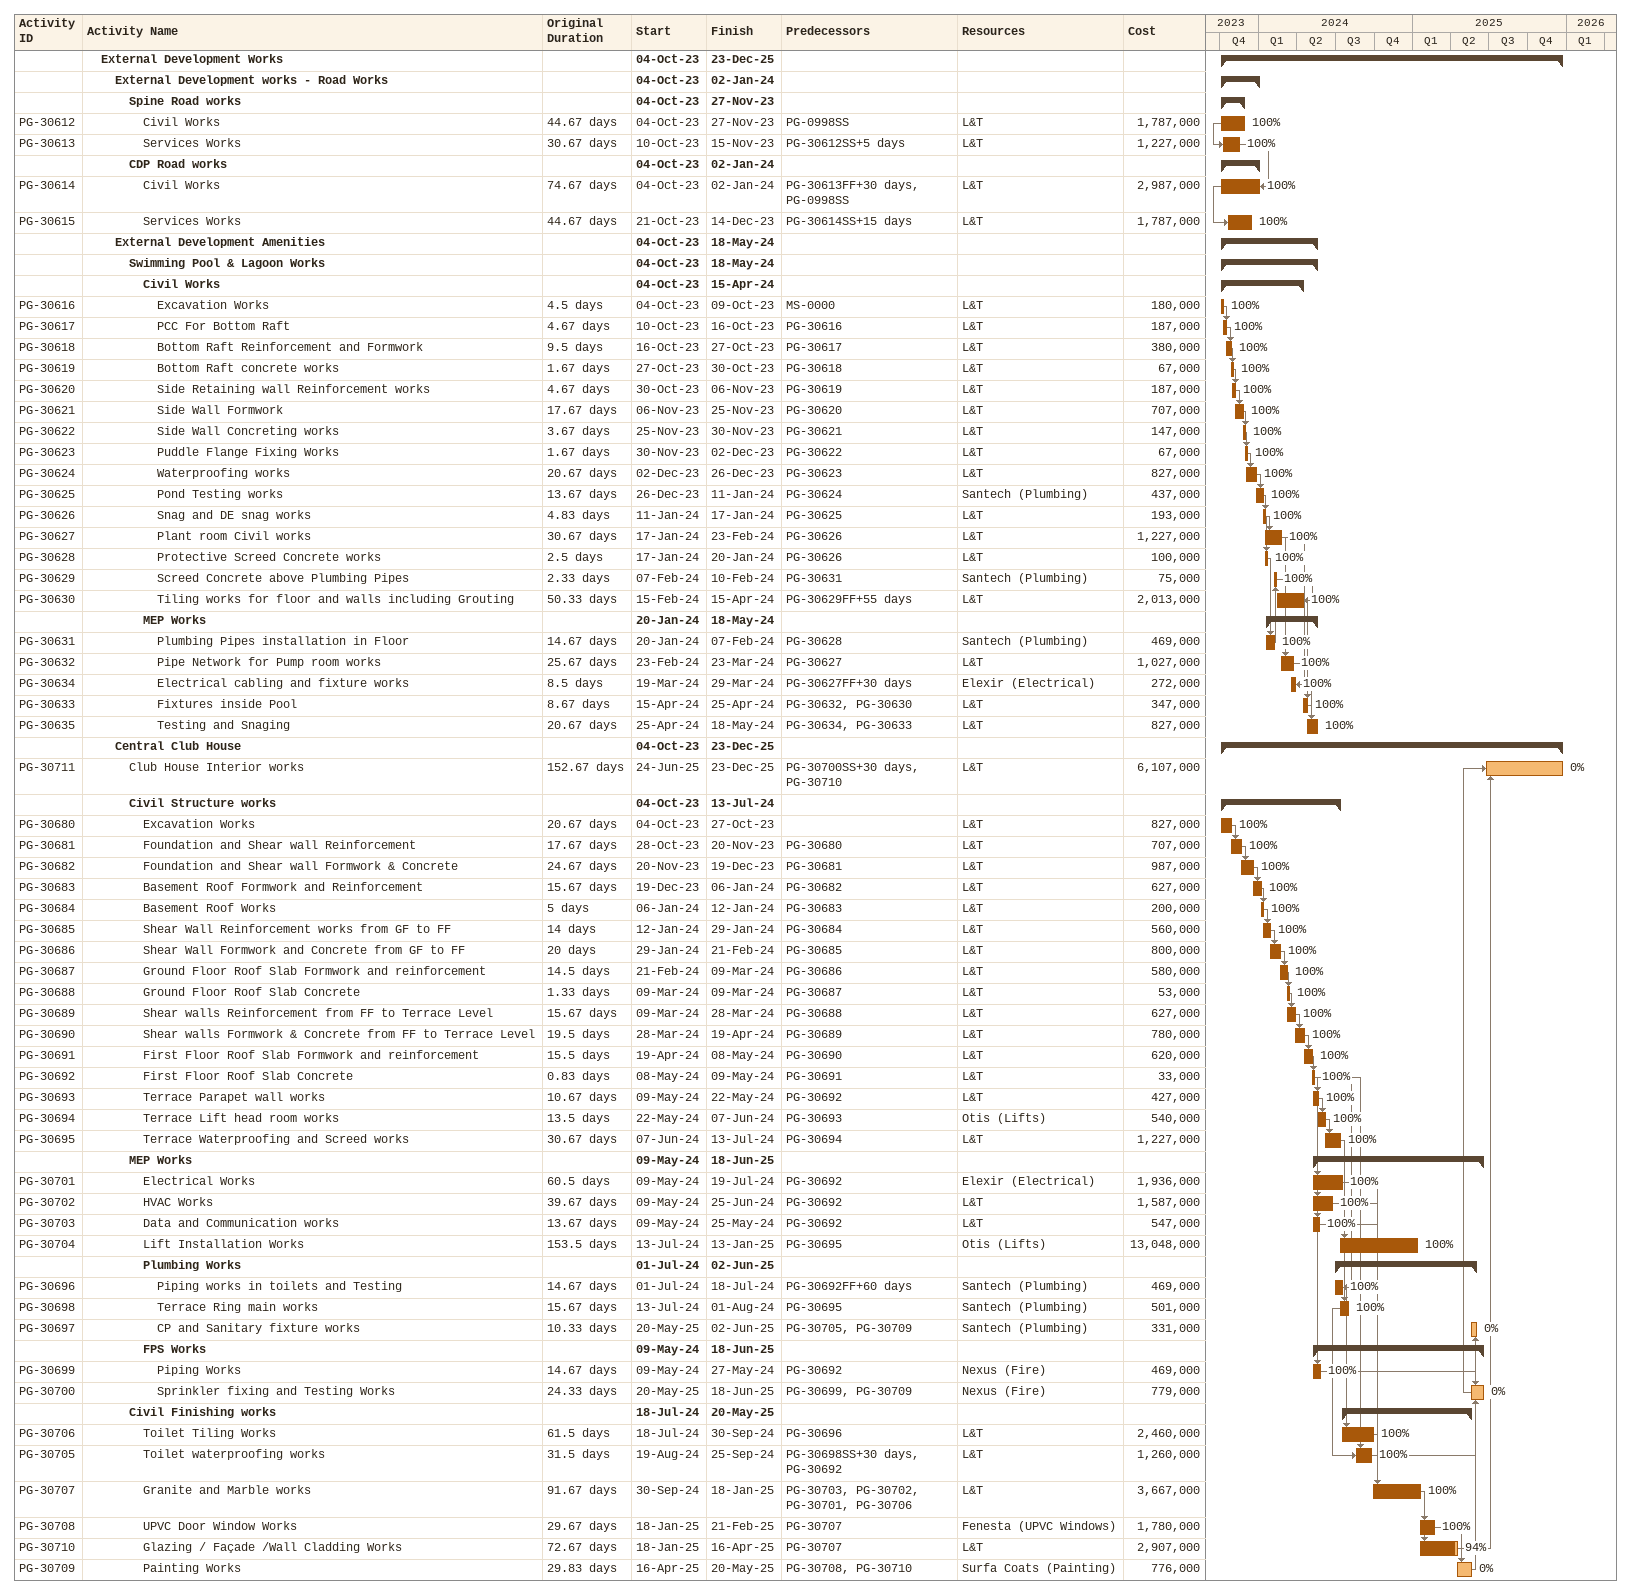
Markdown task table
| ID | Level | Task | Original duration | Start | Finish | Predecessors | Resources | % complete | Cost |
|---|---|---|---|---|---|---|---|---|---|
|  | 2 | **External Development Works** |  | 2023-10-04 | 2025-12-23 |  |  |  |  |
|  | 3 | **External Development works - Road Works** |  | 2023-10-04 | 2024-01-02 |  |  |  |  |
|  | 4 | **Spine Road works** |  | 2023-10-04 | 2023-11-27 |  |  |  |  |
| PG-30612 | 5 | Civil Works | 44.67d | 2023-10-04 | 2023-11-27 | PG-0998SS | L&T | 100 | 1787000 |
| PG-30613 | 5 | Services Works | 30.67d | 2023-10-10 | 2023-11-15 | PG-30612SS+5d | L&T | 100 | 1227000 |
|  | 4 | **CDP Road works** |  | 2023-10-04 | 2024-01-02 |  |  |  |  |
| PG-30614 | 5 | Civil Works | 74.67d | 2023-10-04 | 2024-01-02 | PG-30613FF+30d, PG-0998SS | L&T | 100 | 2987000 |
| PG-30615 | 5 | Services Works | 44.67d | 2023-10-21 | 2023-12-14 | PG-30614SS+15d | L&T | 100 | 1787000 |
|  | 3 | **External Development Amenities** |  | 2023-10-04 | 2024-05-18 |  |  |  |  |
|  | 4 | **Swimming Pool & Lagoon Works** |  | 2023-10-04 | 2024-05-18 |  |  |  |  |
|  | 5 | **Civil Works** |  | 2023-10-04 | 2024-04-15 |  |  |  |  |
| PG-30616 | 6 | Excavation Works | 4.5d | 2023-10-04 | 2023-10-09 | MS-0000 | L&T | 100 | 180000 |
| PG-30617 | 6 | PCC For Bottom Raft | 4.67d | 2023-10-10 | 2023-10-16 | PG-30616 | L&T | 100 | 187000 |
| PG-30618 | 6 | Bottom Raft Reinforcement and Formwork | 9.5d | 2023-10-16 | 2023-10-27 | PG-30617 | L&T | 100 | 380000 |
| PG-30619 | 6 | Bottom Raft concrete works | 1.67d | 2023-10-27 | 2023-10-30 | PG-30618 | L&T | 100 | 67000 |
| PG-30620 | 6 | Side Retaining wall Reinforcement works | 4.67d | 2023-10-30 | 2023-11-06 | PG-30619 | L&T | 100 | 187000 |
| PG-30621 | 6 | Side Wall Formwork | 17.67d | 2023-11-06 | 2023-11-25 | PG-30620 | L&T | 100 | 707000 |
| PG-30622 | 6 | Side Wall Concreting works | 3.67d | 2023-11-25 | 2023-11-30 | PG-30621 | L&T | 100 | 147000 |
| PG-30623 | 6 | Puddle Flange Fixing Works | 1.67d | 2023-11-30 | 2023-12-02 | PG-30622 | L&T | 100 | 67000 |
| PG-30624 | 6 | Waterproofing works | 20.67d | 2023-12-02 | 2023-12-26 | PG-30623 | L&T | 100 | 827000 |
| PG-30625 | 6 | Pond Testing works | 13.67d | 2023-12-26 | 2024-01-11 | PG-30624 | Santech (Plumbing) | 100 | 437000 |
| PG-30626 | 6 | Snag and DE snag works | 4.83d | 2024-01-11 | 2024-01-17 | PG-30625 | L&T | 100 | 193000 |
| PG-30627 | 6 | Plant room Civil works | 30.67d | 2024-01-17 | 2024-02-23 | PG-30626 | L&T | 100 | 1227000 |
| PG-30628 | 6 | Protective Screed Concrete works | 2.5d | 2024-01-17 | 2024-01-20 | PG-30626 | L&T | 100 | 100000 |
| PG-30629 | 6 | Screed Concrete above Plumbing Pipes | 2.33d | 2024-02-07 | 2024-02-10 | PG-30631 | Santech (Plumbing) | 100 | 75000 |
| PG-30630 | 6 | Tiling works for floor and walls including Grouting | 50.33d | 2024-02-15 | 2024-04-15 | PG-30629FF+55d | L&T | 100 | 2013000 |
|  | 5 | **MEP Works** |  | 2024-01-20 | 2024-05-18 |  |  |  |  |
| PG-30631 | 6 | Plumbing Pipes installation in Floor | 14.67d | 2024-01-20 | 2024-02-07 | PG-30628 | Santech (Plumbing) | 100 | 469000 |
| PG-30632 | 6 | Pipe Network for Pump room works | 25.67d | 2024-02-23 | 2024-03-23 | PG-30627 | L&T | 100 | 1027000 |
| PG-30634 | 6 | Electrical cabling and fixture works | 8.5d | 2024-03-19 | 2024-03-29 | PG-30627FF+30d | Elexir (Electrical) | 100 | 272000 |
| PG-30633 | 6 | Fixtures inside Pool | 8.67d | 2024-04-15 | 2024-04-25 | PG-30632, PG-30630 | L&T | 100 | 347000 |
| PG-30635 | 6 | Testing and Snaging | 20.67d | 2024-04-25 | 2024-05-18 | PG-30634, PG-30633 | L&T | 100 | 827000 |
|  | 3 | **Central Club House** |  | 2023-10-04 | 2025-12-23 |  |  |  |  |
| PG-30711 | 4 | Club House Interior works | 152.67d | 2025-06-24 | 2025-12-23 | PG-30700SS+30d, PG-30710 | L&T | 0 | 6107000 |
|  | 4 | **Civil Structure works** |  | 2023-10-04 | 2024-07-13 |  |  |  |  |
| PG-30680 | 5 | Excavation Works | 20.67d | 2023-10-04 | 2023-10-27 |  | L&T | 100 | 827000 |
| PG-30681 | 5 | Foundation and Shear wall Reinforcement | 17.67d | 2023-10-28 | 2023-11-20 | PG-30680 | L&T | 100 | 707000 |
| PG-30682 | 5 | Foundation and Shear wall Formwork & Concrete | 24.67d | 2023-11-20 | 2023-12-19 | PG-30681 | L&T | 100 | 987000 |
| PG-30683 | 5 | Basement Roof Formwork and Reinforcement | 15.67d | 2023-12-19 | 2024-01-06 | PG-30682 | L&T | 100 | 627000 |
| PG-30684 | 5 | Basement Roof Works | 5d | 2024-01-06 | 2024-01-12 | PG-30683 | L&T | 100 | 200000 |
| PG-30685 | 5 | Shear Wall Reinforcement works from GF to FF | 14d | 2024-01-12 | 2024-01-29 | PG-30684 | L&T | 100 | 560000 |
| PG-30686 | 5 | Shear Wall Formwork and Concrete from GF to FF | 20d | 2024-01-29 | 2024-02-21 | PG-30685 | L&T | 100 | 800000 |
| PG-30687 | 5 | Ground Floor Roof Slab Formwork and reinforcement | 14.5d | 2024-02-21 | 2024-03-09 | PG-30686 | L&T | 100 | 580000 |
| PG-30688 | 5 | Ground Floor Roof Slab Concrete | 1.33d | 2024-03-09 | 2024-03-09 | PG-30687 | L&T | 100 | 53000 |
| PG-30689 | 5 | Shear walls Reinforcement from FF to Terrace Level | 15.67d | 2024-03-09 | 2024-03-28 | PG-30688 | L&T | 100 | 627000 |
| PG-30690 | 5 | Shear walls Formwork & Concrete from FF to Terrace Level | 19.5d | 2024-03-28 | 2024-04-19 | PG-30689 | L&T | 100 | 780000 |
| PG-30691 | 5 | First Floor Roof Slab Formwork and reinforcement | 15.5d | 2024-04-19 | 2024-05-08 | PG-30690 | L&T | 100 | 620000 |
| PG-30692 | 5 | First Floor Roof Slab Concrete | 0.83d | 2024-05-08 | 2024-05-09 | PG-30691 | L&T | 100 | 33000 |
| PG-30693 | 5 | Terrace Parapet wall works | 10.67d | 2024-05-09 | 2024-05-22 | PG-30692 | L&T | 100 | 427000 |
| PG-30694 | 5 | Terrace Lift head room works | 13.5d | 2024-05-22 | 2024-06-07 | PG-30693 | Otis (Lifts) | 100 | 540000 |
| PG-30695 | 5 | Terrace Waterproofing and Screed works | 30.67d | 2024-06-07 | 2024-07-13 | PG-30694 | L&T | 100 | 1227000 |
|  | 4 | **MEP Works** |  | 2024-05-09 | 2025-06-18 |  |  |  |  |
| PG-30701 | 5 | Electrical Works | 60.5d | 2024-05-09 | 2024-07-19 | PG-30692 | Elexir (Electrical) | 100 | 1936000 |
| PG-30702 | 5 | HVAC Works | 39.67d | 2024-05-09 | 2024-06-25 | PG-30692 | L&T | 100 | 1587000 |
| PG-30703 | 5 | Data and Communication works | 13.67d | 2024-05-09 | 2024-05-25 | PG-30692 | L&T | 100 | 547000 |
| PG-30704 | 5 | Lift Installation Works | 153.5d | 2024-07-13 | 2025-01-13 | PG-30695 | Otis (Lifts) | 100 | 13048000 |
|  | 5 | **Plumbing Works** |  | 2024-07-01 | 2025-06-02 |  |  |  |  |
| PG-30696 | 6 | Piping works in toilets and Testing | 14.67d | 2024-07-01 | 2024-07-18 | PG-30692FF+60d | Santech (Plumbing) | 100 | 469000 |
| PG-30698 | 6 | Terrace Ring main works | 15.67d | 2024-07-13 | 2024-08-01 | PG-30695 | Santech (Plumbing) | 100 | 501000 |
| PG-30697 | 6 | CP and Sanitary fixture works | 10.33d | 2025-05-20 | 2025-06-02 | PG-30705, PG-30709 | Santech (Plumbing) | 0 | 331000 |
|  | 5 | **FPS Works** |  | 2024-05-09 | 2025-06-18 |  |  |  |  |
| PG-30699 | 6 | Piping Works | 14.67d | 2024-05-09 | 2024-05-27 | PG-30692 | Nexus (Fire) | 100 | 469000 |
| PG-30700 | 6 | Sprinkler fixing and Testing Works | 24.33d | 2025-05-20 | 2025-06-18 | PG-30699, PG-30709 | Nexus (Fire) | 0 | 779000 |
|  | 4 | **Civil Finishing works** |  | 2024-07-18 | 2025-05-20 |  |  |  |  |
| PG-30706 | 5 | Toilet Tiling Works | 61.5d | 2024-07-18 | 2024-09-30 | PG-30696 | L&T | 100 | 2460000 |
| PG-30705 | 5 | Toilet waterproofing works | 31.5d | 2024-08-19 | 2024-09-25 | PG-30698SS+30d, PG-30692 | L&T | 100 | 1260000 |
| PG-30707 | 5 | Granite and Marble works | 91.67d | 2024-09-30 | 2025-01-18 | PG-30703, PG-30702, PG-30701, PG-30706 | L&T | 100 | 3667000 |
| PG-30708 | 5 | UPVC Door Window Works | 29.67d | 2025-01-18 | 2025-02-21 | PG-30707 | Fenesta (UPVC Windows) | 100 | 1780000 |
| PG-30710 | 5 | Glazing / Façade /Wall Cladding Works | 72.67d | 2025-01-18 | 2025-04-16 | PG-30707 | L&T | 94 | 2907000 |
| PG-30709 | 5 | Painting Works | 29.83d | 2025-04-16 | 2025-05-20 | PG-30708, PG-30710 | Surfa Coats (Painting) | 0 | 776000 |
